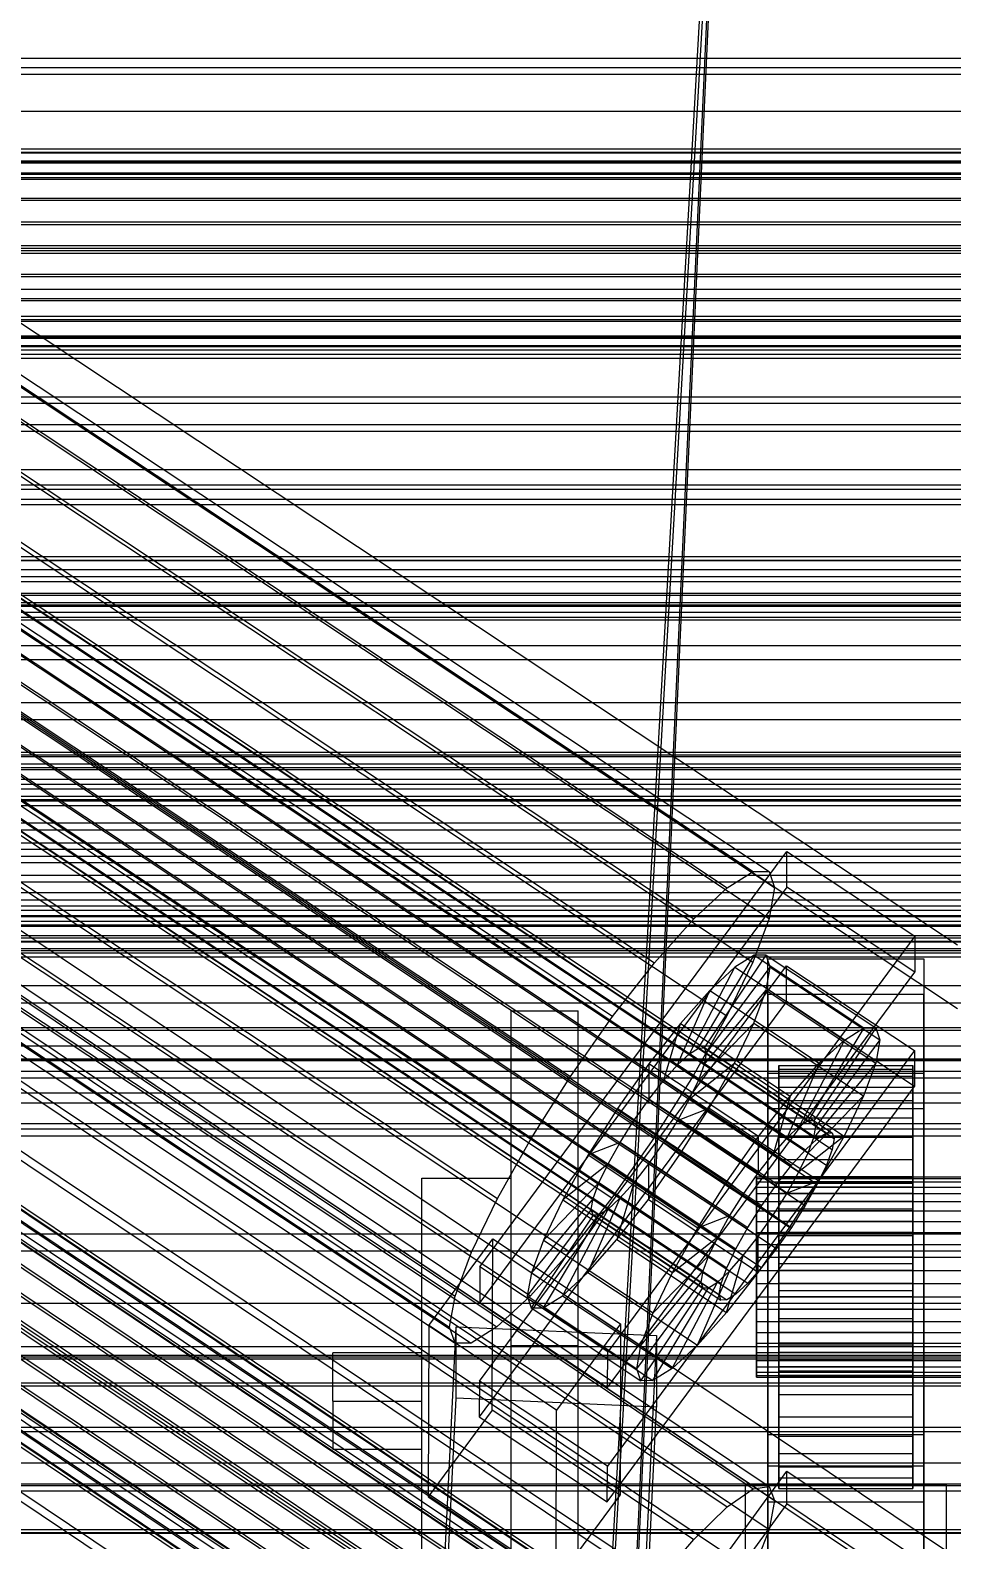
# Model space of a CAD drawing. Header units: millimetres. Extents: x -2500 to 58855, y -53268 to 6837.
# Drawn here: x -213.1 to -130.5, y -35105.9 to -34970.6 of the extents above; entities that cross this region are included whole.
import ezdxf

# ---------------------------------------------------------------- set-up
doc = ezdxf.new("R2010")
doc.units = ezdxf.units.MM
for name, color, linetype, lineweight in [('COTAS_R', 1, 'Continuous', 0), ('frontal_briquetadora', 7, 'Continuous', 0), ('frontal_C01', 7, 'Continuous', 0), ('frontal_C02', 7, 'Continuous', 0), ('frontal_C03', 7, 'Continuous', 0), ('frontal_mezcladora', 7, 'Continuous', 0), ('frontal_mix-C02', 7, 'Continuous', 0), ('frontal_secador', 7, 'Continuous', 0)]:
    doc.layers.add(name, color=color, linetype=linetype, lineweight=lineweight)
doc.dimstyles.new('R19_100', dxfattribs={"dimtxt": 250, "dimasz": 150, "dimexe": 150, "dimexo": 80, "dimgap": 100, "dimtad": 1, "dimtih": 1, "dimtoh": 1, "dimdsep": 46, "dimcen": 0.09, "dimadec": 0, "dimazin": 0, "dimtfac": 1, "dimtdec": 4, "dimtofl": 0, "dimtmove": 0, "dimatfit": 3, "dimfxl": 1, "dimtolj": 1, "dimtzin": 0, "dimarcsym": 0})

# ---------------------------------------------------------------- blocks, each defined once
blk = doc.blocks.new('*D37')
at = {"layer": 'COTAS_R', "color": 0, "lineweight": -2, "transparency": 16777216}
for p, q in [((-1750, -35420), (-1750, -34450)), ((2600, -35420), (2600, -34450)), ((-1600, -34600), (2450, -34600))]:
    blk.add_line(p, q, dxfattribs=at)
at = {"layer": 'COTAS_R', "color": 0, "transparency": 16777216}
for points in [[(-1600, -34575), (-1600, -34625), (-1750, -34600)], [(2450, -34575), (2450, -34625), (2600, -34600)]]:
    blk.add_solid(points, dxfattribs=at)
at = {"layer": 'Defpoints', "color": 0, "transparency": 16777216}
for p in [(2600, -34600), (-1750, -35500), (2600, -35500)]:
    blk.add_point(p, dxfattribs=at)

msp = doc.modelspace()

# ---------------------------------------------------------------- linework, layer by layer
at = {"layer": 'frontal_briquetadora'}
for p, q in [((-1330, -35000), (490, -35000)), ((-1330, -35010), (490, -35010))]:
    msp.add_line(p, q, dxfattribs=at)
at = {"layer": 'frontal_C01'}
for p, q in [((-332.629, -34923.698), (-148.32, -35046.029)), ((-331.181, -34923.69), (-146.872, -35046.022)), ((-334.938, -34925.145), (-150.629, -35047.476)), ((-330.692, -34925.124), (-146.383, -35047.455)), ((-356.348, -34928.068), (-142.549, -35069.973)), ((-355.53, -34927.555), (-141.731, -35069.46)), ((-355.017, -34927.553), (-141.218, -35069.457)), ((-354.844, -34928.061), (-141.045, -35069.965)), ((-337.95, -34927.934), (-153.641, -35050.265)), ((-331.197, -34927.9), (-146.887, -35050.232)), ((-357.415, -34929.056), (-143.617, -35070.961)), ((-355.022, -34929.044), (-141.224, -35070.949)), ((-358.659, -34930.452), (-144.861, -35072.357)), ((-355.541, -34930.437), (-141.742, -35072.341)), ((-146.196, -35074.066), (-359.995, -34932.161)), ((-356.363, -34932.143), (-142.565, -35074.048)), ((-341.461, -34931.874), (-157.152, -35054.205)), ((-332.659, -34931.83), (-148.35, -35054.162)), ((-361.332, -34934.067), (-147.533, -35075.971)), ((-357.434, -34934.047), (-143.635, -35075.952)), ((-362.578, -34936.039), (-148.779, -35077.943)), ((-358.68, -34936.019), (-144.881, -35077.924)), ((-160.922, -35059.028), (-345.231, -34936.697)), ((-334.981, -34936.646), (-150.672, -35058.977)), ((-363.648, -34937.943), (-149.85, -35079.847)), ((-360.017, -34937.925), (-146.218, -35079.829)), ((-364.471, -34939.649), (-150.672, -35081.553)), ((-361.352, -34939.634), (-147.554, -35081.538)), ((-364.989, -34941.042), (-151.191, -35082.946)), ((-362.596, -34941.03), (-148.798, -35082.934)), ((-365.168, -34942.025), (-151.369, -35083.93)), ((-364.995, -34942.533), (-151.196, -35084.438)), ((-364.482, -34942.531), (-150.683, -35084.435)), ((-363.664, -34942.018), (-149.865, -35083.922)), ((-349.002, -34942.074), (-164.693, -35064.406)), ((-338.003, -34942.02), (-153.694, -35064.351)), ((-352.519, -34947.639), (-168.21, -35069.971)), ((-341.52, -34947.585), (-157.211, -35069.916)), ((-355.541, -34953.013), (-171.232, -35075.344)), ((-345.291, -34952.962), (-160.982, -35075.293)), ((-357.863, -34957.829), (-173.554, -35080.16)), ((-349.061, -34957.785), (-164.752, -35080.116)), ((-359.326, -34961.759), (-175.016, -35084.09)), ((-352.572, -34961.725), (-168.263, -35084.057)), ((-359.83, -34964.535), (-175.521, -35086.867)), ((-355.584, -34964.514), (-171.275, -35086.845)), ((-359.341, -34965.968), (-175.032, -35088.3)), ((-357.893, -34965.961), (-173.584, -35088.293)), ((450, -34983.421), (-450, -34983.421)), ((-130, -35052.625), (-228.298, -34987.381)), ((-228.298, -34993.069), (-130, -35058.312)), ((-450, -34996.228), (450, -34996.228)), ((-172.809, -35081.464), (-145.277, -35044.225)), ((-145.289, -35047.426), (-145.277, -35044.225)), ((-145.277, -35044.225), (-133.809, -35051.836)), ((-150.629, -35047.476), (-148.32, -35046.029)), ((-148.32, -35046.029), (-146.872, -35046.022)), ((-146.872, -35046.022), (-146.383, -35047.455)), ((-145.289, -35047.426), (-172.821, -35084.665)), ((-153.641, -35050.265), (-150.629, -35047.476)), ((-146.383, -35047.455), (-146.887, -35050.232)), ((-133.821, -35055.038), (-145.289, -35047.426)), ((-157.152, -35054.205), (-153.641, -35050.265)), ((-146.887, -35050.232), (-148.35, -35054.162)), ((-133.809, -35051.836), (-161.341, -35089.075)), ((-133.809, -35051.836), (-133.821, -35055.038)), ((-153.199, -35061.848), (-148.226, -35053.528)), ((-152.686, -35061.845), (-147.143, -35053.523)), ((-148.226, -35053.528), (-149.953, -35054.611)), ((-147.143, -35053.523), (-148.226, -35053.528)), ((-148.226, -35053.528), (-138.396, -35060.053)), ((-147.143, -35053.523), (-137.313, -35060.047)), ((-146.777, -35054.595), (-147.143, -35053.523)), ((-147, -35057.064), (-147, -35053.862)), ((-147, -35053.862), (-133, -35053.862)), ((-147, -35099.336), (-147, -35053.862)), ((-133, -35053.862), (-133, -35057.064)), ((-133, -35053.862), (-133, -35099.336)), ((-172.847, -35091.709), (-145.315, -35054.47)), ((-161.353, -35092.277), (-133.821, -35055.038)), ((-160.922, -35059.028), (-157.152, -35054.205)), ((-154.017, -35062.361), (-149.953, -35054.611)), ((-152.513, -35062.353), (-146.777, -35054.595)), ((-149.953, -35054.611), (-152.207, -35056.697)), ((-148.35, -35054.162), (-150.672, -35058.977)), ((-149.953, -35054.611), (-140.123, -35061.135)), ((-147.155, -35056.672), (-146.777, -35054.595)), ((-146.777, -35054.595), (-136.948, -35061.12)), ((-145.327, -35057.672), (-145.315, -35054.47)), ((-145.315, -35054.47), (-133.847, -35062.082)), ((-155.085, -35063.349), (-152.207, -35056.697)), ((-152.207, -35056.697), (-154.833, -35059.645)), ((-152.692, -35063.337), (-147.155, -35056.672)), ((-152.207, -35056.697), (-142.377, -35063.221)), ((-148.249, -35059.612), (-147.155, -35056.672)), ((-147.155, -35056.672), (-137.325, -35063.196)), ((-145.327, -35057.672), (-172.859, -35094.911)), ((-133, -35057.064), (-147, -35057.064)), ((-147, -35057.064), (-147, -35102.537)), ((-133.859, -35065.284), (-145.327, -35057.672)), ((-133, -35102.537), (-133, -35057.064)), ((-164.693, -35064.406), (-160.922, -35059.028)), ((-150.672, -35058.977), (-153.694, -35064.351)), ((-154.833, -35059.645), (-157.653, -35063.252)), ((-156.329, -35064.745), (-154.833, -35059.645)), ((-154.833, -35059.645), (-145.003, -35066.169)), ((-153.21, -35064.73), (-148.249, -35059.612)), ((-149.985, -35063.214), (-148.249, -35059.612)), ((-148.249, -35059.612), (-138.419, -35066.136)), ((-138.396, -35060.053), (-143.369, -35068.372)), ((-137.313, -35060.047), (-142.856, -35068.37)), ((-140.123, -35061.135), (-138.396, -35060.053)), ((-138.396, -35060.053), (-137.313, -35060.047)), ((-137.313, -35060.047), (-136.948, -35061.12)), ((-133.847, -35062.082), (-161.379, -35099.321)), ((-154.017, -35062.361), (-153.199, -35061.848)), ((-153.199, -35061.848), (-152.686, -35061.845)), ((-143.369, -35068.372), (-153.199, -35061.848)), ((-142.856, -35068.37), (-152.686, -35061.845)), ((-152.686, -35061.845), (-152.513, -35062.353)), ((-140.123, -35061.135), (-144.188, -35068.885)), ((-136.948, -35061.12), (-142.683, -35068.878)), ((-142.377, -35063.221), (-140.123, -35061.135)), ((-136.948, -35061.12), (-137.325, -35063.196)), ((-133.847, -35062.082), (-133.859, -35065.284)), ((-157.653, -35063.252), (-160.474, -35067.275)), ((-157.653, -35063.252), (-157.665, -35066.454)), ((-147.823, -35069.777), (-157.653, -35063.252)), ((-156.329, -35064.745), (-155.085, -35063.349)), ((-155.085, -35063.349), (-154.017, -35062.361)), ((-145.255, -35069.873), (-155.085, -35063.349)), ((-154.033, -35066.436), (-149.985, -35063.214)), ((-144.188, -35068.885), (-154.017, -35062.361)), ((-152.692, -35063.337), (-153.21, -35064.73)), ((-152.513, -35062.353), (-152.692, -35063.337)), ((-142.862, -35069.861), (-152.692, -35063.337)), ((-142.683, -35068.878), (-152.513, -35062.353)), ((-152.246, -35067.234), (-149.985, -35063.214)), ((-149.985, -35063.214), (-140.156, -35069.738)), ((-146, -35073.394), (-146, -35063.414)), ((-146, -35063.414), (-146, -35063.745)), ((-146, -35063.414), (-134, -35063.414)), ((-146, -35064.375), (-146, -35063.414)), ((-142.377, -35063.221), (-145.255, -35069.873)), ((-145.003, -35066.169), (-142.377, -35063.221)), ((-137.325, -35063.196), (-142.862, -35069.861)), ((-137.325, -35063.196), (-138.419, -35066.136)), ((-134, -35063.745), (-134, -35063.414)), ((-134, -35063.414), (-134, -35073.394)), ((-134, -35063.414), (-134, -35064.375)), ((-168.21, -35069.971), (-164.693, -35064.406)), ((-157.665, -35066.454), (-156.329, -35064.745)), ((-153.694, -35064.351), (-157.211, -35069.916)), ((-146.499, -35071.269), (-156.329, -35064.745)), ((-153.21, -35064.73), (-154.033, -35066.436)), ((-143.38, -35071.254), (-153.21, -35064.73)), ((-147, -35067.31), (-147, -35064.108)), ((-147, -35064.108), (-133, -35064.108)), ((-147, -35109.581), (-147, -35064.108)), ((-146, -35073.55), (-146, -35063.745)), ((-146, -35063.745), (-146, -35065.346)), ((-146, -35063.745), (-134, -35063.745)), ((-146, -35073.849), (-146, -35064.375)), ((-146, -35064.375), (-134, -35064.375)), ((-146, -35066.563), (-146, -35064.375)), ((-134, -35065.346), (-134, -35063.745)), ((-134, -35063.745), (-134, -35073.55)), ((-134, -35064.375), (-134, -35073.849)), ((-134, -35064.375), (-134, -35066.563)), ((-133, -35064.108), (-133, -35067.31)), ((-133, -35064.108), (-133, -35109.581)), ((-161.391, -35102.523), (-133.859, -35065.284)), ((-147.823, -35069.777), (-145.003, -35066.169)), ((-145.003, -35066.169), (-146.499, -35071.269)), ((-146, -35074.309), (-146, -35065.346)), ((-146, -35065.346), (-146, -35068.107)), ((-146, -35065.346), (-134, -35065.346)), ((-138.419, -35066.136), (-143.38, -35071.254)), ((-138.419, -35066.136), (-140.156, -35069.738)), ((-134, -35068.107), (-134, -35065.346)), ((-134, -35065.346), (-134, -35074.309)), ((-160.474, -35067.275), (-163.105, -35071.438)), ((-159.001, -35068.359), (-160.474, -35067.275)), ((-160.474, -35067.275), (-150.644, -35073.799)), ((-159.001, -35068.359), (-157.665, -35066.454)), ((-157.665, -35066.454), (-147.835, -35072.978)), ((-154.033, -35066.436), (-155.103, -35068.34)), ((-155.103, -35068.34), (-152.246, -35067.234)), ((-154.877, -35071.397), (-152.246, -35067.234)), ((-144.203, -35072.96), (-154.033, -35066.436)), ((-152.246, -35067.234), (-142.416, -35073.758)), ((-133, -35067.31), (-147, -35067.31)), ((-147, -35067.31), (-147, -35112.783)), ((-146, -35074.885), (-146, -35066.563)), ((-146, -35066.563), (-134, -35066.563)), ((-146, -35069.829), (-146, -35066.563)), ((-134, -35066.563), (-134, -35074.885)), ((-134, -35066.563), (-134, -35069.829)), ((-133, -35112.783), (-133, -35067.31)), ((-160.247, -35070.331), (-159.001, -35068.359)), ((-149.171, -35074.884), (-159.001, -35068.359)), ((-155.103, -35068.34), (-156.35, -35070.312)), ((-145.274, -35074.864), (-155.103, -35068.34)), ((-146, -35075.617), (-146, -35068.107)), ((-146, -35068.107), (-146, -35071.84)), ((-146, -35068.107), (-134, -35068.107)), ((-144.188, -35068.885), (-145.255, -35069.873)), ((-143.369, -35068.372), (-144.188, -35068.885)), ((-142.856, -35068.37), (-143.369, -35068.372)), ((-142.862, -35069.861), (-142.683, -35068.878)), ((-142.683, -35068.878), (-142.856, -35068.37)), ((-134, -35071.84), (-134, -35068.107)), ((-134, -35068.107), (-134, -35075.617)), ((-171.232, -35075.344), (-168.21, -35069.971)), ((-157.211, -35069.916), (-160.982, -35075.293)), ((-150.644, -35073.799), (-147.823, -35069.777)), ((-147.835, -35072.978), (-147.823, -35069.777)), ((-145.255, -35069.873), (-146.499, -35071.269)), ((-146, -35076.432), (-146, -35069.829)), ((-146, -35069.829), (-134, -35069.829)), ((-146, -35073.949), (-146, -35069.829)), ((-140.156, -35069.738), (-144.203, -35072.96)), ((-143.617, -35070.961), (-142.549, -35069.973)), ((-143.38, -35071.254), (-142.862, -35069.861)), ((-142.549, -35069.973), (-141.731, -35069.46)), ((-140.156, -35069.738), (-142.416, -35073.758)), ((-141.731, -35069.46), (-141.218, -35069.457)), ((-141.045, -35069.965), (-141.224, -35070.949)), ((-141.218, -35069.457), (-141.045, -35069.965)), ((-134, -35069.829), (-134, -35076.432)), ((-134, -35069.829), (-134, -35073.949)), ((-163.105, -35071.438), (-165.365, -35075.457)), ((-160.247, -35070.331), (-163.105, -35071.438)), ((-163.105, -35071.438), (-153.275, -35077.962)), ((-161.318, -35072.235), (-160.247, -35070.331)), ((-150.417, -35076.856), (-160.247, -35070.331)), ((-157.698, -35075.419), (-154.877, -35071.397)), ((-156.35, -35070.312), (-157.686, -35072.217)), ((-156.35, -35070.312), (-154.877, -35071.397)), ((-146.52, -35076.836), (-156.35, -35070.312)), ((-154.877, -35071.397), (-145.047, -35077.921)), ((-146.499, -35071.269), (-147.835, -35072.978)), ((-144.861, -35072.357), (-143.617, -35070.961)), ((-144.203, -35072.96), (-143.38, -35071.254)), ((-141.224, -35070.949), (-141.742, -35072.341)), ((-161.318, -35072.235), (-165.365, -35075.457)), ((-162.14, -35073.942), (-161.318, -35072.235)), ((-151.488, -35078.76), (-161.318, -35072.235)), ((-157.686, -35072.217), (-159.022, -35073.926)), ((-157.686, -35072.217), (-157.698, -35075.419)), ((-147.856, -35078.742), (-157.686, -35072.217)), ((-146.196, -35074.066), (-144.861, -35072.357)), ((-146, -35077.385), (-146, -35071.84)), ((-146, -35071.84), (-146, -35076.292)), ((-146, -35071.84), (-134, -35071.84)), ((-141.742, -35072.341), (-142.565, -35074.048)), ((-134, -35076.292), (-134, -35071.84)), ((-134, -35071.84), (-134, -35077.385)), ((-162.14, -35073.942), (-167.102, -35079.06)), ((-162.659, -35075.334), (-162.14, -35073.942)), ((-152.311, -35080.466), (-162.14, -35073.942)), ((-159.022, -35073.926), (-160.518, -35079.027)), ((-159.022, -35073.926), (-160.266, -35075.322)), ((-149.192, -35080.451), (-159.022, -35073.926)), ((-153.275, -35077.962), (-150.644, -35073.799)), ((-150.644, -35073.799), (-149.171, -35074.884)), ((-147.835, -35072.978), (-149.171, -35074.884)), ((-148, -35073.849), (-148, -35073.394)), ((-148, -35073.394), (-148, -35073.55)), ((-148, -35073.394), (148, -35073.394)), ((-148, -35073.55), (-148, -35074.309)), ((-148, -35073.55), (148, -35073.55)), ((-148, -35074.885), (-148, -35073.849)), ((-148, -35073.849), (148, -35073.849)), ((-148, -35074.309), (-148, -35075.617)), ((-148, -35074.309), (148, -35074.309)), ((-147.533, -35075.971), (-146.196, -35074.066)), ((-146, -35073.55), (-146, -35073.394)), ((-134, -35073.394), (-146, -35073.394)), ((-146, -35073.394), (-146, -35073.849)), ((-146, -35074.309), (-146, -35073.55)), ((-134, -35073.55), (-146, -35073.55)), ((-134, -35073.849), (-146, -35073.849)), ((-146, -35073.849), (-146, -35074.885)), ((-146, -35078.384), (-146, -35073.949)), ((-146, -35073.949), (-134, -35073.949)), ((-146, -35078.644), (-146, -35073.949)), ((-146, -35075.617), (-146, -35074.309)), ((-134, -35074.309), (-146, -35074.309)), ((-145.274, -35074.864), (-144.203, -35072.96)), ((-142.416, -35073.758), (-145.274, -35074.864)), ((-142.416, -35073.758), (-145.047, -35077.921)), ((-142.565, -35074.048), (-143.635, -35075.952)), ((-134, -35073.394), (-134, -35073.55)), ((-134, -35073.849), (-134, -35073.394)), ((-134, -35073.55), (-134, -35074.309)), ((-134, -35074.885), (-134, -35073.849)), ((-134, -35073.949), (-134, -35078.384)), ((-134, -35073.949), (-134, -35078.644)), ((-134, -35074.309), (-134, -35075.617)), ((-173.554, -35080.16), (-171.232, -35075.344)), ((-162.659, -35075.334), (-168.196, -35081.999)), ((-165.365, -35075.457), (-167.102, -35079.06)), ((-165.365, -35075.457), (-155.535, -35081.982)), ((-160.982, -35075.293), (-164.752, -35080.116)), ((-160.266, -35075.322), (-163.144, -35081.974)), ((-162.837, -35076.318), (-162.659, -35075.334)), ((-152.829, -35081.859), (-162.659, -35075.334)), ((-160.266, -35075.322), (-161.333, -35076.31)), ((-160.518, -35079.027), (-157.698, -35075.419)), ((-150.436, -35081.847), (-160.266, -35075.322)), ((-157.698, -35075.419), (-147.868, -35081.943)), ((-149.171, -35074.884), (-150.417, -35076.856)), ((-148, -35076.432), (-148, -35074.885)), ((-148, -35074.885), (148, -35074.885)), ((-148, -35075.617), (-148, -35077.385)), ((-148, -35075.617), (148, -35075.617)), ((-146.52, -35076.836), (-145.274, -35074.864)), ((-134, -35074.885), (-146, -35074.885)), ((-146, -35074.885), (-146, -35076.432)), ((-146, -35077.385), (-146, -35075.617)), ((-134, -35075.617), (-146, -35075.617)), ((-134, -35076.432), (-134, -35074.885)), ((-134, -35075.617), (-134, -35077.385)), ((-162.837, -35076.318), (-168.573, -35084.076)), ((-162.664, -35076.826), (-168.208, -35085.148)), ((-162.151, -35076.823), (-167.125, -35085.143)), ((-161.333, -35076.31), (-165.397, -35084.06)), ((-162.664, -35076.826), (-162.837, -35076.318)), ((-153.008, -35082.842), (-162.837, -35076.318)), ((-162.151, -35076.823), (-162.664, -35076.826)), ((-152.835, -35083.35), (-162.664, -35076.826)), ((-161.333, -35076.31), (-162.151, -35076.823)), ((-152.321, -35083.348), (-162.151, -35076.823)), ((-151.503, -35082.835), (-161.333, -35076.31)), ((-153.275, -35077.962), (-150.417, -35076.856)), ((-150.417, -35076.856), (-151.488, -35078.76)), ((-148.779, -35077.943), (-147.533, -35075.971)), ((-148, -35078.384), (-148, -35076.432)), ((-148, -35076.432), (148, -35076.432)), ((-147.856, -35078.742), (-146.52, -35076.836)), ((-145.047, -35077.921), (-146.52, -35076.836)), ((-146, -35076.292), (-146, -35079.494)), ((-134, -35076.292), (-146, -35076.292)), ((-146, -35076.292), (-146, -35081.158)), ((-134, -35076.432), (-146, -35076.432)), ((-146, -35076.432), (-146, -35078.384)), ((-143.635, -35075.952), (-144.881, -35077.924)), ((-134, -35079.494), (-134, -35076.292)), ((-134, -35081.158), (-134, -35076.292)), ((-134, -35078.384), (-134, -35076.432)), ((-155.535, -35081.982), (-153.275, -35077.962)), ((-149.85, -35079.847), (-148.779, -35077.943)), ((-148, -35077.385), (-148, -35079.494)), ((-148, -35077.385), (148, -35077.385)), ((-145.047, -35077.921), (-147.868, -35081.943)), ((-144.881, -35077.924), (-146.218, -35079.829)), ((-146, -35079.494), (-146, -35077.385)), ((-134, -35077.385), (-146, -35077.385)), ((-134, -35077.385), (-134, -35079.494)), ((-177.394, -35086.71), (-171.658, -35078.951)), ((-171.715, -35094.32), (-171.658, -35078.951)), ((-171.658, -35078.951), (-160.19, -35086.563)), ((-167.102, -35079.06), (-168.196, -35081.999)), ((-167.102, -35079.06), (-157.272, -35085.584)), ((-163.144, -35081.974), (-160.518, -35079.027)), ((-160.518, -35079.027), (-150.688, -35085.551)), ((-155.535, -35081.982), (-151.488, -35078.76)), ((-151.488, -35078.76), (-152.311, -35080.466)), ((-149.192, -35080.451), (-147.856, -35078.742)), ((-148, -35080.608), (-148, -35078.384)), ((-148, -35078.384), (148, -35078.384)), ((-148, -35079.494), (-148, -35081.799)), ((148, -35079.494), (-148, -35079.494)), ((-147.868, -35081.943), (-147.856, -35078.742)), ((-134, -35078.384), (-146, -35078.384)), ((-146, -35078.384), (-146, -35080.608)), ((-146, -35080.608), (-146, -35078.644)), ((-146, -35078.644), (-134, -35078.644)), ((-146, -35083.593), (-146, -35078.644)), ((-146, -35079.494), (-134, -35079.494)), ((-146, -35081.799), (-146, -35079.494)), ((-134, -35080.608), (-134, -35078.384)), ((-134, -35078.644), (-134, -35080.608)), ((-134, -35078.644), (-134, -35083.593)), ((-134, -35079.494), (-134, -35081.799)), ((-175.016, -35084.09), (-173.554, -35080.16)), ((-164.752, -35080.116), (-168.263, -35084.057)), ((-157.272, -35085.584), (-152.311, -35080.466)), ((-152.311, -35080.466), (-152.829, -35081.859)), ((-150.688, -35085.551), (-149.192, -35080.451)), ((-150.672, -35081.553), (-149.85, -35079.847)), ((-150.436, -35081.847), (-149.192, -35080.451)), ((-148, -35082.952), (-148, -35080.608)), ((-148, -35080.608), (148, -35080.608)), ((-146.218, -35079.829), (-147.554, -35081.538)), ((-134, -35080.608), (-146, -35080.608)), ((-146, -35080.608), (-146, -35082.952)), ((-134, -35082.952), (-134, -35080.608)), ((-172.809, -35081.464), (-172.821, -35084.665)), ((-161.341, -35089.075), (-172.809, -35081.464)), ((-168.196, -35081.999), (-168.573, -35084.076)), ((-168.196, -35081.999), (-158.366, -35088.524)), ((-165.397, -35084.06), (-163.144, -35081.974)), ((-163.144, -35081.974), (-153.314, -35088.499)), ((-158.366, -35088.524), (-152.829, -35081.859)), ((-157.272, -35085.584), (-155.535, -35081.982)), ((-153.314, -35088.499), (-150.436, -35081.847)), ((-152.829, -35081.859), (-153.008, -35082.842)), ((-151.503, -35082.835), (-150.436, -35081.847)), ((-151.191, -35082.946), (-150.672, -35081.553)), ((-147.868, -35081.943), (-150.688, -35085.551)), ((-147.554, -35081.538), (-148.798, -35082.934)), ((-148, -35081.799), (-148, -35084.143)), ((-148, -35081.799), (148, -35081.799)), ((-146, -35081.799), (-146, -35081.158)), ((-146, -35081.158), (-146, -35086.107)), ((-146, -35081.158), (-134, -35081.158)), ((-146, -35084.143), (-146, -35081.799)), ((-134, -35081.799), (-146, -35081.799)), ((-134, -35086.107), (-134, -35081.158)), ((-134, -35081.158), (-134, -35081.799)), ((-134, -35081.799), (-134, -35084.143)), ((-158.743, -35090.6), (-153.008, -35082.842)), ((-158.378, -35091.673), (-152.835, -35083.35)), ((-157.295, -35091.667), (-152.321, -35083.348)), ((-155.567, -35090.585), (-151.503, -35082.835)), ((-153.008, -35082.842), (-152.835, -35083.35)), ((-152.835, -35083.35), (-152.321, -35083.348)), ((-152.321, -35083.348), (-151.503, -35082.835)), ((-151.369, -35083.93), (-151.191, -35082.946)), ((-148.798, -35082.934), (-149.865, -35083.922)), ((-148, -35085.257), (-148, -35082.952)), ((-148, -35082.952), (148, -35082.952)), ((-146, -35082.952), (-146, -35083.593)), ((-134, -35082.952), (-146, -35082.952)), ((-146, -35082.952), (-146, -35085.257)), ((-146, -35083.593), (-134, -35083.593)), ((-146, -35088.459), (-146, -35083.593)), ((-134, -35083.593), (-134, -35082.952)), ((-134, -35085.257), (-134, -35082.952)), ((-134, -35083.593), (-134, -35088.459)), ((-175.521, -35086.867), (-175.016, -35084.09)), ((-172.821, -35084.665), (-161.353, -35092.277)), ((-168.263, -35084.057), (-171.275, -35086.845)), ((-168.573, -35084.076), (-168.208, -35085.148)), ((-168.573, -35084.076), (-158.743, -35090.6)), ((-167.125, -35085.143), (-165.397, -35084.06)), ((-165.397, -35084.06), (-155.567, -35090.585)), ((-151.196, -35084.438), (-151.369, -35083.93)), ((-150.683, -35084.435), (-151.196, -35084.438)), ((-149.865, -35083.922), (-150.683, -35084.435)), ((-148, -35084.143), (-148, -35086.367)), ((-148, -35084.143), (148, -35084.143)), ((-146, -35086.367), (-146, -35084.143)), ((-146, -35084.143), (-146, -35086.107)), ((-134, -35084.143), (-146, -35084.143)), ((-134, -35086.107), (-134, -35084.143)), ((-134, -35084.143), (-134, -35086.367)), ((-168.208, -35085.148), (-167.125, -35085.143)), ((-168.208, -35085.148), (-158.378, -35091.673)), ((-167.125, -35085.143), (-157.295, -35091.667)), ((-158.366, -35088.524), (-157.272, -35085.584)), ((-150.688, -35085.551), (-153.314, -35088.499)), ((-148, -35087.365), (-148, -35085.257)), ((-148, -35085.257), (148, -35085.257)), ((-148, -35086.367), (-148, -35088.318)), ((-148, -35086.367), (148, -35086.367)), ((-146, -35085.257), (-146, -35088.459)), ((-134, -35085.257), (-146, -35085.257)), ((-146, -35085.257), (-146, -35087.365)), ((-146, -35086.107), (-146, -35090.801)), ((-146, -35086.107), (-134, -35086.107)), ((-146, -35088.318), (-146, -35086.367)), ((-146, -35086.367), (-146, -35090.801)), ((-134, -35086.367), (-146, -35086.367)), ((-134, -35088.459), (-134, -35085.257)), ((-134, -35087.365), (-134, -35085.257)), ((-134, -35090.801), (-134, -35086.107)), ((-134, -35090.801), (-134, -35086.367)), ((-134, -35086.367), (-134, -35088.318)), ((-177.811, -35145.665), (-174.943, -35086.846)), ((-177.394, -35086.71), (-177.451, -35102.078)), ((-165.926, -35094.321), (-177.394, -35086.71)), ((-175.032, -35088.3), (-175.521, -35086.867)), ((-174.943, -35093.25), (-174.943, -35086.846)), ((-174.943, -35086.846), (-156.962, -35087.633)), ((-171.275, -35086.845), (-173.584, -35088.293)), ((-160.19, -35086.563), (-165.926, -35094.321)), ((-160.19, -35086.563), (-160.247, -35101.932)), ((-156.962, -35087.633), (-159.83, -35146.452)), ((-156.962, -35087.633), (-156.962, -35094.037)), ((-148, -35089.134), (-148, -35087.365)), ((-148, -35087.365), (148, -35087.365)), ((-146, -35087.365), (-146, -35092.91)), ((-134, -35087.365), (-146, -35087.365)), ((-146, -35087.365), (-146, -35089.134)), ((-134, -35092.91), (-134, -35087.365)), ((-134, -35089.134), (-134, -35087.365)), ((-173.584, -35088.293), (-175.032, -35088.3)), ((-161.353, -35092.277), (-161.341, -35089.075)), ((-158.743, -35090.6), (-158.366, -35088.524)), ((-153.314, -35088.499), (-155.567, -35090.585)), ((-148, -35088.318), (-148, -35089.865)), ((-148, -35088.318), (148, -35088.318)), ((-148, -35090.442), (-148, -35089.134)), ((-148, -35089.134), (148, -35089.134)), ((-146, -35089.865), (-146, -35088.318)), ((-146, -35088.318), (-146, -35094.922)), ((-134, -35088.318), (-146, -35088.318)), ((-146, -35088.459), (-134, -35088.459)), ((-146, -35092.91), (-146, -35088.459)), ((-146, -35089.134), (-146, -35096.643)), ((-134, -35089.134), (-146, -35089.134)), ((-146, -35089.134), (-146, -35090.442)), ((-134, -35094.922), (-134, -35088.318)), ((-134, -35088.318), (-134, -35089.865)), ((-134, -35088.459), (-134, -35092.91)), ((-134, -35096.643), (-134, -35089.134)), ((-134, -35090.442), (-134, -35089.134)), ((-148, -35089.865), (-148, -35090.901)), ((-148, -35089.865), (148, -35089.865)), ((-148, -35091.2), (-148, -35090.442)), ((-148, -35090.442), (148, -35090.442)), ((-146, -35090.901), (-146, -35089.865)), ((-146, -35089.865), (-146, -35098.187)), ((-134, -35089.865), (-146, -35089.865)), ((-146, -35090.442), (-146, -35099.405)), ((-134, -35090.442), (-146, -35090.442)), ((-146, -35090.442), (-146, -35091.2)), ((-134, -35098.187), (-134, -35089.865)), ((-134, -35089.865), (-134, -35090.901)), ((-134, -35099.405), (-134, -35090.442)), ((-134, -35091.2), (-134, -35090.442)), ((-172.847, -35091.709), (-172.859, -35094.911)), ((-161.379, -35099.321), (-172.847, -35091.709)), ((-158.378, -35091.673), (-158.743, -35090.6)), ((-157.295, -35091.667), (-158.378, -35091.673)), ((-155.567, -35090.585), (-157.295, -35091.667)), ((-148, -35090.901), (-148, -35091.357)), ((-148, -35090.901), (148, -35090.901)), ((-148, -35091.357), (-148, -35091.2)), ((-148, -35091.2), (148, -35091.2)), ((-148, -35091.357), (148, -35091.357)), ((-146, -35090.801), (-146, -35094.922)), ((-146, -35090.801), (-134, -35090.801)), ((-146, -35091.357), (-146, -35090.901)), ((-146, -35090.901), (-146, -35100.375)), ((-134, -35090.901), (-146, -35090.901)), ((-146, -35091.2), (-146, -35101.005)), ((-134, -35091.2), (-146, -35091.2)), ((-146, -35091.2), (-146, -35091.357)), ((-146, -35091.357), (-146, -35101.336)), ((-134, -35091.357), (-146, -35091.357)), ((-134, -35094.922), (-134, -35090.801)), ((-134, -35100.375), (-134, -35090.901)), ((-134, -35090.901), (-134, -35091.357)), ((-134, -35101.005), (-134, -35091.2)), ((-134, -35091.357), (-134, -35091.2)), ((-134, -35101.336), (-134, -35091.357)), ((-177.811, -35152.07), (-174.943, -35093.25)), ((-156.962, -35094.037), (-174.943, -35093.25)), ((-146, -35092.91), (-134, -35092.91)), ((-146, -35096.643), (-146, -35092.91)), ((-134, -35092.91), (-134, -35096.643)), ((-171.715, -35094.32), (-177.451, -35102.078)), ((-160.247, -35101.932), (-171.715, -35094.32)), ((-165.983, -35109.69), (-165.926, -35094.321)), ((-159.83, -35152.856), (-156.962, -35094.037)), ((-172.859, -35094.911), (-161.391, -35102.523)), ((-146, -35094.922), (-146, -35098.187)), ((-146, -35094.922), (-134, -35094.922)), ((-134, -35098.187), (-134, -35094.922)), ((-147, -35111.849), (-147, -35096.48)), ((-147, -35096.48), (-133, -35096.48)), ((-147, -35105.954), (-147, -35096.48)), ((-146, -35096.643), (-134, -35096.643)), ((-146, -35099.405), (-146, -35096.643)), ((-134, -35096.643), (-134, -35099.405)), ((-133, -35096.48), (-133, -35111.849)), ((-133, -35096.48), (-133, -35105.954)), ((-146, -35098.187), (-146, -35100.375)), ((-146, -35098.187), (-134, -35098.187)), ((-134, -35100.375), (-134, -35098.187)), ((-161.391, -35102.523), (-161.379, -35099.321)), ((-133, -35099.336), (-147, -35099.336)), ((-147, -35099.336), (-147, -35102.537)), ((-146, -35099.405), (-134, -35099.405)), ((-146, -35101.005), (-146, -35099.405)), ((-134, -35099.405), (-134, -35101.005)), ((-133, -35102.537), (-133, -35099.336)), ((-149, -35107.366), (-149, -35100.963)), ((-149, -35100.963), (-131, -35100.963)), ((-149, -35146.057), (-149, -35100.963)), ((-146, -35100.375), (-146, -35101.336)), ((-146, -35100.375), (-134, -35100.375)), ((-146, -35101.005), (-134, -35101.005)), ((-146, -35101.336), (-146, -35101.005)), ((-146, -35101.336), (-134, -35101.336)), ((-134, -35101.336), (-134, -35100.375)), ((-134, -35101.005), (-134, -35101.336)), ((-131, -35100.963), (-131, -35107.366)), ((-131, -35100.963), (-131, -35146.057)), ((-177.451, -35102.078), (-165.983, -35109.69)), ((-165.983, -35109.69), (-160.247, -35101.932)), ((-147, -35102.537), (-133, -35102.537))]:
    msp.add_line(p, q, dxfattribs=at)
at = {"layer": 'frontal_C02'}
for p, q in [((450, -34977.896), (-450, -34977.896)), ((-332.629, -34977.866), (-148.32, -35101.35)), ((-331.181, -34977.669), (-146.872, -35101.153)), ((-334.938, -34979.49), (-150.629, -35102.974)), ((-330.692, -34978.913), (-146.383, -35102.397)), ((-356.348, -34982.083), (-142.549, -35125.324)), ((-355.53, -34981.508), (-141.731, -35124.749)), ((-355.017, -34981.438), (-141.218, -35124.679)), ((-354.844, -34981.879), (-141.045, -35125.12)), ((-331.197, -34981.512), (-146.887, -35104.996)), ((-357.415, -34983.125), (-143.617, -35126.366)), ((-355.022, -34982.799), (-141.224, -35126.041)), ((-337.95, -34982.43), (-153.641, -35105.914)), ((-358.659, -34984.562), (-144.861, -35127.804)), ((-355.541, -34984.138), (-141.742, -35127.379)), ((-146.196, -35129.538), (-359.995, -34986.297)), ((-356.363, -34985.803), (-142.565, -35129.044)), ((-332.659, -34985.29), (-148.35, -35108.774)), ((-357.434, -34987.681), (-143.635, -35130.922)), ((-341.461, -34986.487), (-157.152, -35109.971)), ((-361.332, -34988.211), (-147.533, -35131.452)), ((-362.578, -34990.174), (-148.779, -35133.415)), ((-358.68, -34989.644), (-144.881, -35132.885)), ((-334.981, -34989.989), (-150.672, -35113.473)), ((-360.017, -34991.558), (-146.218, -35134.799)), ((-160.922, -35114.866), (-345.231, -34991.382)), ((-363.648, -34992.051), (-149.85, -35135.293)), ((-364.471, -34993.716), (-150.672, -35136.958)), ((-361.352, -34993.292), (-147.554, -35136.534)), ((-364.989, -34995.055), (-151.191, -35138.296)), ((-363.664, -34995.771), (-149.865, -35139.013)), ((-362.596, -34994.73), (-148.798, -35137.971)), ((-338.003, -34995.288), (-153.694, -35118.772)), ((-365.168, -34995.976), (-151.369, -35139.217)), ((-364.995, -34996.416), (-151.196, -35139.658)), ((-364.482, -34996.347), (-150.683, -35139.588)), ((-349.002, -34996.784), (-164.693, -35120.268)), ((450, -34999.677), (-450, -34999.677)), ((-341.52, -35000.828), (-157.211, -35124.312)), ((-352.519, -35002.323), (-168.21, -35125.807)), ((-345.291, -35006.229), (-160.982, -35129.713)), ((-355.541, -35007.623), (-171.232, -35131.107)), ((-450, -35011.368), (450, -35011.368)), ((-349.061, -35011.125), (-164.752, -35134.609)), ((-311.15, -35018.945), (311.15, -35018.945)), ((-311.15, -35019.581), (311.15, -35019.581)), ((-311.15, -35020.039), (311.15, -35020.039)), ((-311.15, -35021.904), (311.15, -35021.904)), ((-311.15, -35022.788), (311.15, -35022.788)), ((-311.15, -35025.755), (311.15, -35025.755)), ((-311.15, -35027.005), (311.15, -35027.005)), ((-311.15, -35030.872), (311.15, -35030.872)), ((-311.15, -35032.403), (311.15, -35032.403)), ((-440, -35035.335), (440, -35035.335)), ((-440, -35035.561), (440, -35035.561)), ((-440, -35035.723), (440, -35035.723)), ((-440, -35036.384), (440, -35036.384)), ((-440, -35036.697), (440, -35036.697)), ((-440, -35037.748), (440, -35037.748)), ((311.15, -35036.906), (-311.15, -35036.906)), ((-440, -35038.191), (440, -35038.191)), ((-311.15, -35038.613), (311.15, -35038.613)), ((-440, -35039.561), (440, -35039.561)), ((-440, -35040.104), (440, -35040.104)), ((440, -35041.699), (-440, -35041.699)), ((-130, -35107.617), (-228.298, -35041.759)), ((-440, -35042.304), (440, -35042.304)), ((-440, -35044.017), (440, -35044.017)), ((-311.15, -35043.446), (311.15, -35043.446)), ((-440, -35044.643), (440, -35044.643)), ((-311.15, -35045.213), (311.15, -35045.213)), ((-440, -35046.355), (440, -35046.355)), ((-440, -35046.96), (440, -35046.96)), ((-440, -35048.556), (440, -35048.556)), ((-228.298, -35047.5), (-130, -35113.358)), ((-440, -35049.098), (440, -35049.098)), ((-440, -35050.468), (440, -35050.468)), ((-440, -35050.911), (440, -35050.911)), ((-311.15, -35050.046), (311.15, -35050.046)), ((-440, -35051.963), (440, -35051.963)), ((-440, -35052.276), (440, -35052.276)), ((-311.15, -35051.753), (311.15, -35051.753)), ((-440, -35052.937), (440, -35052.937)), ((-440, -35053.099), (440, -35053.099)), ((-440, -35053.324), (440, -35053.324)), ((-311.15, -35056.257), (311.15, -35056.257)), ((-311.15, -35057.787), (311.15, -35057.787)), ((-311.15, -35061.654), (311.15, -35061.654)), ((-311.15, -35062.904), (311.15, -35062.904)), ((-311.15, -35065.872), (311.15, -35065.872)), ((-311.15, -35066.755), (311.15, -35066.755)), ((-311.15, -35068.621), (311.15, -35068.621)), ((-311.15, -35069.078), (311.15, -35069.078)), ((-311.15, -35069.714), (311.15, -35069.714)), ((-172.809, -35137.378), (-145.277, -35099.785)), ((-145.289, -35102.708), (-145.277, -35099.785)), ((-145.277, -35099.785), (-133.809, -35107.469)), ((-150.629, -35102.974), (-148.32, -35101.35)), ((-148.32, -35101.35), (-146.872, -35101.153)), ((-146.872, -35101.153), (-146.383, -35102.397)), ((-145.289, -35102.708), (-172.821, -35140.301)), ((-146.383, -35102.397), (-146.887, -35104.996)), ((-133.821, -35110.392), (-145.289, -35102.708)), ((-153.641, -35105.914), (-150.629, -35102.974)), ((-146.887, -35104.996), (-148.35, -35108.774)), ((-157.152, -35109.971), (-153.641, -35105.914))]:
    msp.add_line(p, q, dxfattribs=at)
at = {"layer": 'frontal_C03'}
for p, q in [((-250, -34973.954), (250, -34973.954)), ((-250, -34974.557), (250, -34974.557)), ((-268, -34981.255), (268, -34981.255)), ((-268, -34981.536), (268, -34981.536)), ((-268, -34981.587), (268, -34981.587)), ((250, -34981.636), (-250, -34981.636)), ((-268, -34982.412), (268, -34982.412)), ((-268, -34982.509), (268, -34982.509)), ((-250, -34982.309), (250, -34982.309)), ((-268, -34983.821), (268, -34983.821)), ((-268, -34983.96), (268, -34983.96)), ((-268, -34985.67), (268, -34985.67)), ((-268, -34985.839), (268, -34985.839)), ((268, -34987.83), (-268, -34987.83)), ((-268, -34988.02), (268, -34988.02)), ((-268, -34990.156), (268, -34990.156)), ((-268, -34990.352), (268, -34990.352)), ((-250, -34989.906), (250, -34989.906)), ((-250, -34990.602), (250, -34990.602)), ((-268, -34992.489), (268, -34992.489)), ((-268, -34992.678), (268, -34992.678)), ((-268, -34994.669), (268, -34994.669)), ((-268, -34994.839), (268, -34994.839)), ((-268, -34996.549), (268, -34996.549)), ((-268, -34996.687), (268, -34996.687)), ((-268, -34997.999), (268, -34997.999)), ((-268, -34998.097), (268, -34998.097)), ((-250, -34998.2), (250, -34998.2)), ((-268, -34998.922), (268, -34998.922)), ((-268, -34998.972), (268, -34998.972)), ((-268, -34999.254), (268, -34999.254)), ((-250, -34998.872), (250, -34998.872)), ((-250, -35005.952), (250, -35005.952)), ((-250, -35006.555), (250, -35006.555)), ((-250, -35012.634), (250, -35012.634)), ((-250, -35013.126), (250, -35013.126)), ((-250, -35017.791), (250, -35017.791)), ((-250, -35018.139), (250, -35018.139)), ((-250, -35021.072), (250, -35021.072)), ((-250, -35021.252), (250, -35021.252)), ((-250, -35022.252), (250, -35022.252)), ((-450, -35039.271), (450, -35039.271)), ((-250, -35047.916), (0, -35047.916)), ((450, -35050.828), (-450, -35050.828)), ((250, -35050.006), (-250, -35050.006)), ((450, -35052.952), (-450, -35052.952)), ((250, -35053.132), (-250, -35053.132)), ((0, -35053.695), (-250, -35053.695)), ((250, -35053.695), (-250, -35053.695)), ((250, -35062.859), (-250, -35062.859)), ((-450, -35064.508), (450, -35064.508)), ((250, -35063.946), (-250, -35063.946)), ((250, -35078.524), (-250, -35078.524)), ((250, -35080.063), (-250, -35080.063)), ((-250, -35088.598), (250, -35088.598)), ((-250, -35089.392), (250, -35089.392)), ((-250, -35089.535), (250, -35089.535)), ((-250, -35091.863), (250, -35091.863)), ((-250, -35092.139), (250, -35092.139)), ((-250, -35095.842), (250, -35095.842)), ((-250, -35096.233), (250, -35096.233)), ((250, -35099.061), (-250, -35099.061)), ((250, -35100.945), (-250, -35100.945)), ((-250, -35101.058), (250, -35101.058)), ((-250, -35101.537), (250, -35101.537)), ((-450, -35104.997), (450, -35104.997)), ((-450, -35105.279), (450, -35105.279)), ((-450, -35105.329), (450, -35105.329))]:
    msp.add_line(p, q, dxfattribs=at)
at = {"layer": 'frontal_mezcladora'}
for p, q in [((-750, -35049.5), (750, -35049.5)), ((-750, -35060), (750, -35060))]:
    msp.add_line(p, q, dxfattribs=at)
at = {"layer": 'frontal_mix-C02'}
for p, q in [((-170, -35266.906), (-150, -34915)), ((-150, -34915), (-170, -35354.097)), ((-150, -34919), (-170, -35270.906)), ((-170, -35358.097), (-150, -34919)), ((-170, -35058.502), (-164, -35058.502)), ((-170, -35238.502), (-170, -35058.502)), ((-170, -35088.502), (-170, -35058.502)), ((-164, -35238.502), (-164, -35058.502)), ((-164, -35088.502), (-164, -35058.502)), ((-178, -35073.502), (-170, -35073.502)), ((-178, -35223.502), (-178, -35073.502)), ((-170, -35223.502), (-170, -35073.502)), ((-186, -35093.502), (-186, -35089.171)), ((-178, -35089.171), (-186, -35089.171)), ((-178, -35093.502), (-178, -35089.171)), ((-170, -35088.502), (-164, -35088.502)), ((-186, -35093.502), (-186, -35097.832)), ((-186, -35093.502), (-178, -35093.502)), ((-178, -35097.832), (-178, -35093.502)), ((-178, -35097.832), (-186, -35097.832))]:
    msp.add_line(p, q, dxfattribs=at)
at = {"layer": 'frontal_secador'}
for p, q in [((1360, -34973.147), (-1360, -34973.147)), ((-1360, -34983.5), (1360, -34983.5)), ((-1250, -34983.5), (1250, -34983.5)), ((1360, -34993.853), (-1360, -34993.853)), ((1360, -35003.5), (-1360, -35003.5)), ((1250, -35004.076), (-1250, -35004.076)), ((1360, -35011.784), (-1360, -35011.784)), ((1360, -35018.141), (-1360, -35018.141)), ((1360, -35022.137), (-1360, -35022.137)), ((1360, -35023.5), (-1360, -35023.5)), ((1250, -35023.25), (-1250, -35023.25)), ((1250, -35039.715), (-1250, -35039.715)), ((1250, -35052.349), (-1250, -35052.349)), ((1250, -35060.291), (-1250, -35060.291)), ((1250, -35063), (-1250, -35063)), ((-1240, -35084.711), (1240, -35084.711)), ((-1240, -35089.711), (1240, -35089.711))]:
    msp.add_line(p, q, dxfattribs=at)

# ---------------------------------------------------------------- dimensions: what is measured, and where the dimension line sits
at = {"layer": 'COTAS_R'}
dim = msp.add_aligned_dim(p1=(-1750, -35500), p2=(2600, -35500), distance=900, text='<> R', dimstyle='R19_100', dxfattribs=at)
dim.commit()
dim.dimension.update_dxf_attribs({"geometry": '*D37', "text_midpoint": (425, -34600)})

doc.saveas('drawing.dxf')
